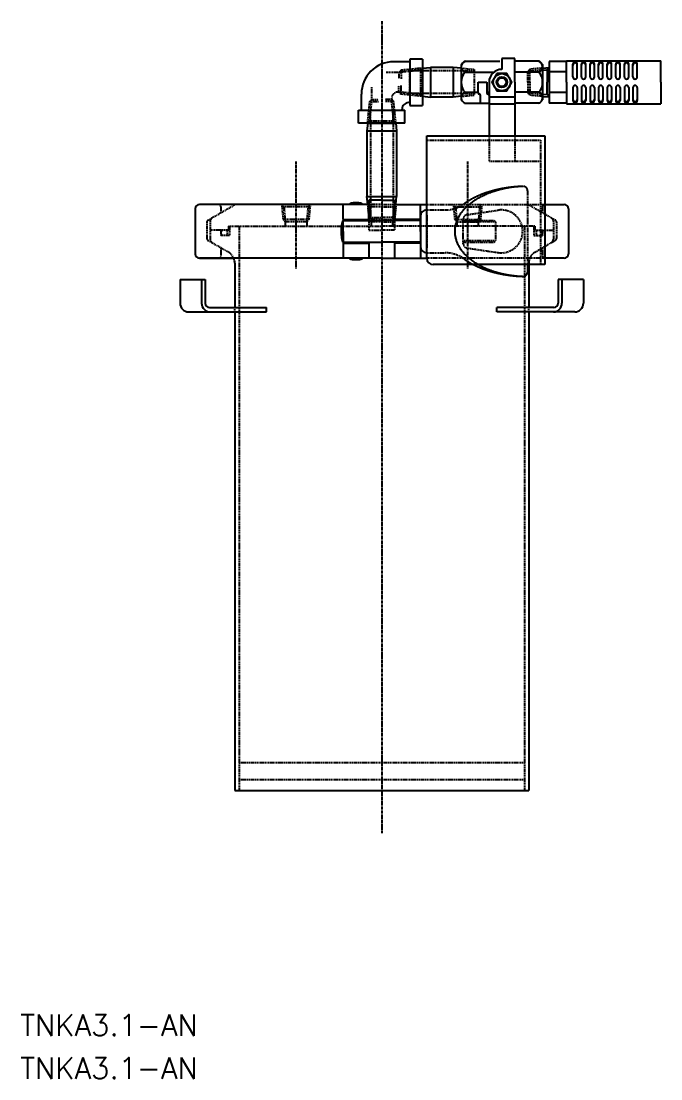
# Model space of a CAD drawing. Extents: x 248 to 869, y 18 to 796.
# Drawn here: x 248.4 to 546.6, y 18.1 to 511 of the extents above; entities that cross this region are included whole.
import ezdxf

# ---------------------------------------------------------------- set-up
doc = ezdxf.new("R2010")
doc.units = 0
doc.linetypes.add('CENTER', pattern=[2, 1.25, -0.25, 0.25, -0.25])
doc.linetypes.add('DASHED', pattern=[0.75, 0.5, -0.25])
doc.layers.get('0').update_dxf_attribs({"linetype": 'CONTINUOUS'})
doc.layers.add('CENTER', color=1, linetype='CENTER')
doc.styles.get("Standard").update_dxf_attribs({"font": 'txt.shx', "bigfont": 'bigfont.shx'})

msp = doc.modelspace()

# ---------------------------------------------------------------- linework, layer by layer
at = {"color": 7, "linetype": 'CONTINUOUS'}
for p, q in [((435.5, 493.34), (429.55, 493.35)), ((429.55, 493.35), (429.55, 471.7)), ((435.5, 493.34), (435.5, 471.7)), ((472.5, 493.52), (472.5, 488.52)), ((478.5, 493.52), (472.5, 493.52)), ((478.5, 482.52), (478.5, 493.52)), ((429.55, 492.03), (422.02, 492.04)), ((435.5, 489.08), (439.2, 489.42)), ((435.5, 489.08), (435.5, 475.96)), ((439.2, 489.42), (439.2, 475.62)), ((449.8, 489.42), (439.2, 489.42)), ((449.8, 489.42), (449.8, 475.62)), ((453.5, 489.08), (449.8, 489.42)), ((455, 492.27), (453.5, 490.77)), ((453.5, 490.77), (453.5, 474.27)), ((453.5, 489.08), (453.5, 475.96)), ((455, 492.27), (471.5, 492.27)), ((490, 492.27), (478.5, 492.27)), ((490, 492.27), (491.5, 490.77)), ((491.5, 490.77), (491.5, 474.27)), ((491.5, 489.09), (494.6, 489.35)), ((491.5, 489.09), (491.5, 475.95)), ((491.5, 488.09), (493.6, 488.26)), ((494.6, 489.35), (493.6, 488.27)), ((493.6, 488.26), (493.6, 482.52)), ((502.6, 492.22), (494.6, 492.22)), ((494.6, 492.22), (494.6, 482.52)), ((502.6, 492.52), (546.6, 492.52)), ((502.6, 482.52), (502.6, 492.52)), ((505.6, 485.02), (505.6, 491.02)), ((507.6, 485.02), (507.6, 491.02)), ((509.6, 485.02), (509.6, 491.02)), ((511.6, 485.02), (511.6, 491.02)), ((513.6, 485.02), (513.6, 491.02)), ((515.6, 485.02), (515.6, 491.02)), ((517.6, 485.02), (517.6, 491.02)), ((519.6, 485.02), (519.6, 491.02)), ((521.6, 485.02), (521.6, 491.02)), ((523.6, 485.02), (523.6, 491.02)), ((525.6, 485.02), (525.6, 491.02)), ((527.6, 485.02), (527.6, 491.02)), ((529.6, 485.02), (529.6, 491.02)), ((531.6, 485.02), (531.6, 491.02)), ((533.6, 485.02), (533.6, 491.02)), ((535.6, 485.02), (535.6, 491.02)), ((546.6, 482.52), (546.6, 492.52)), ((455.31, 487.22), (468.76, 487.22)), ((489.69, 487.22), (478.5, 487.22)), ((502.6, 487.37), (494.6, 487.37)), ((461.5, 482.52), (465.5, 482.52)), ((461.5, 477.52), (461.5, 482.52)), ((465.5, 482.52), (465.5, 477.52)), ((466.5, 482.52), (466.5, 457.52)), ((478.5, 482.52), (478.5, 457.52)), ((493.6, 476.78), (493.6, 482.52)), ((494.6, 482.52), (494.6, 472.82)), ((502.6, 482.52), (502.6, 472.52)), ((505.6, 480.02), (505.6, 474.02)), ((507.6, 480.02), (507.6, 474.02)), ((509.6, 480.02), (509.6, 474.02)), ((511.6, 480.02), (511.6, 474.02)), ((513.6, 480.02), (513.6, 474.02)), ((515.6, 480.02), (515.6, 474.02)), ((517.6, 480.02), (517.6, 474.02)), ((519.6, 480.02), (519.6, 474.02)), ((521.6, 480.02), (521.6, 474.02)), ((523.6, 480.02), (523.6, 474.02)), ((525.6, 480.02), (525.6, 474.02)), ((527.6, 480.02), (527.6, 474.02)), ((529.6, 480.02), (529.6, 474.02)), ((531.6, 480.02), (531.6, 474.02)), ((533.6, 480.02), (533.6, 474.02)), ((535.6, 480.02), (535.6, 474.02)), ((546.6, 482.52), (546.6, 472.52)), ((407, 469.46), (407, 477.04)), ((435.5, 475.96), (439.2, 475.62)), ((449.8, 475.62), (439.2, 475.62)), ((453.5, 475.96), (449.8, 475.62)), ((455, 472.77), (453.5, 474.27)), ((455.31, 477.83), (461.5, 477.83)), ((462.5, 472.77), (462.5, 476.52)), ((465.5, 477.83), (466.5, 477.83)), ((478.5, 475.52), (466.5, 475.52)), ((489.69, 477.83), (478.5, 477.83)), ((490, 472.77), (491.5, 474.27)), ((491.5, 476.95), (493.6, 476.78)), ((491.5, 475.95), (494.6, 475.69)), ((494.6, 475.69), (493.6, 476.77)), ((502.6, 477.67), (494.6, 477.67)), ((405.68, 469.46), (427.32, 469.46)), ((405.68, 463.52), (405.68, 469.46)), ((426, 469.46), (426, 470.03)), ((427.32, 463.52), (427.32, 469.46)), ((429.55, 473.02), (429, 473.03)), ((429.55, 471.7), (435.5, 471.7)), ((455, 472.77), (466.5, 472.77)), ((466.5, 472.52), (478.5, 472.52)), ((490, 472.77), (478.5, 472.77)), ((502.6, 472.82), (494.6, 472.82)), ((502.6, 472.52), (546.6, 472.52)), ((427.32, 463.52), (405.68, 463.52)), ((409.94, 463.52), (409.6, 459.82)), ((409.94, 463.52), (423.06, 463.52)), ((423.06, 463.52), (423.4, 459.82)), ((409.6, 459.82), (423.4, 459.82)), ((409.6, 459.82), (409.6, 429.22)), ((423.4, 459.82), (423.4, 429.22)), ((437.5, 457.52), (492.5, 457.52)), ((437.5, 400.52), (437.5, 457.52)), ((492.5, 457.52), (492.5, 397.52)), ((409.94, 425.52), (409.6, 429.22)), ((409.6, 429.22), (423.4, 429.22)), ((423.06, 425.52), (423.4, 429.22)), ((340.5, 425.52), (331.5, 425.52)), ((410.5, 425.52), (331.5, 425.52)), ((348.73, 425.52), (340.5, 425.52)), ((398.5, 418.52), (398.5, 425.52)), ((416.5, 427.52), (410.5, 427.52)), ((410.5, 427.52), (410.5, 418.02)), ((410.5, 418.52), (410.5, 425.52)), ((416.5, 427.52), (422.5, 427.52)), ((422.5, 427.52), (422.5, 418.02)), ((422.5, 425.52), (437.5, 425.52)), ((422.5, 418.52), (422.5, 425.52)), ((434.5, 418.52), (434.5, 425.52)), ((492.5, 425.52), (501.5, 425.52)), ((329.5, 423.52), (329.5, 402.52)), ((434.5, 420.02), (434.5, 406.02)), ((503.5, 423.52), (503.5, 402.52)), ((398.5, 418.52), (410.5, 418.52)), ((398.5, 418.02), (416.5, 418.02)), ((398.5, 413.02), (398.5, 418.02)), ((401.4, 418.52), (401.4, 418.02)), ((401.4, 418.52), (401.4, 418.27)), ((401.4, 418.52), (401.4, 418.02)), ((407.6, 418.52), (407.6, 418.02)), ((434.5, 418.02), (416.5, 418.02)), ((434.5, 418.52), (422.5, 418.52)), ((434.5, 413.02), (434.5, 418.02)), ((398.5, 413.02), (398.5, 408.02)), ((434.5, 413.02), (434.5, 408.02)), ((398.5, 408.02), (416.5, 408.02)), ((398.5, 407.52), (410.5, 407.52)), ((398.5, 407.52), (398.5, 400.52)), ((401.4, 407.52), (401.4, 408.02)), ((401.4, 407.52), (401.4, 408.02)), ((401.4, 407.52), (401.4, 407.77)), ((407.6, 407.52), (407.6, 408.02)), ((410.5, 407.52), (410.5, 400.52)), ((434.5, 408.02), (416.5, 408.02)), ((422.5, 407.52), (422.5, 400.52)), ((434.5, 407.52), (422.5, 407.52)), ((434.5, 407.52), (434.5, 400.52)), ((331.5, 400.52), (340.5, 400.52)), ((416.5, 400.52), (331.5, 400.52)), ((340.5, 400.52), (348, 400.52)), ((416.5, 400.52), (437.5, 400.52)), ((501.5, 400.52), (492.5, 400.52)), ((348, 398.16), (348, 377.52)), ((492.5, 397.52), (440.5, 397.52)), ((484.5, 397.52), (484.5, 394.05)), ((485, 397.52), (485, 398.16)), ((485, 397.52), (485, 377.52)), ((322.5, 390.52), (334.23, 390.52)), ((322.5, 390.52), (322.5, 379.52)), ((332.5, 390.52), (332.5, 379.52)), ((334.23, 390.52), (334.23, 379.52)), ((498.77, 390.52), (498.77, 379.52)), ((510.5, 390.52), (498.77, 390.52)), ((500.5, 390.52), (500.5, 379.52)), ((510.5, 390.52), (510.5, 379.52)), ((326.5, 375.52), (362.81, 375.52)), ((336.23, 377.52), (362.81, 377.52)), ((348, 375.52), (348, 152.52)), ((362.81, 375.52), (362.81, 377.52)), ((496.77, 377.52), (470.19, 377.52)), ((470.19, 375.52), (470.19, 377.52)), ((506.5, 375.52), (470.19, 375.52)), ((485, 375.52), (485, 152.52)), ((348, 152.52), (485, 152.52))]:
    msp.add_line(p, q, dxfattribs=at)
at = {"color": 3, "linetype": 'DASHED'}
for p, q in [((425.51, 488.1), (424.51, 487.1)), ((434.51, 488.09), (424.51, 487.1)), ((425.51, 488.1), (425.5, 484.09)), ((435.51, 489.09), (425.51, 488.1)), ((435.5, 489.08), (429.5, 488.52)), ((429.5, 488.52), (429.5, 476.52)), ((434.51, 488.09), (434.49, 476.94)), ((435.51, 489.09), (434.51, 488.09)), ((453.5, 489.08), (459.5, 488.52)), ((459.5, 488.52), (459.5, 476.52)), ((485.6, 488.61), (484.6, 487.52)), ((491.5, 488.09), (484.6, 487.52)), ((491.5, 489.09), (485.6, 488.61)), ((485.6, 482.52), (485.6, 488.61)), ((425.56, 487.1), (418.56, 487.11)), ((424.51, 487.1), (424.5, 484.09)), ((435.5, 487.77), (429.5, 487.77)), ((453.5, 487.77), (435.5, 487.77)), ((453.5, 487.77), (459.5, 487.77)), ((484.6, 482.52), (484.6, 487.52)), ((484.6, 482.52), (484.6, 487.52)), ((411.93, 474.52), (411.93, 480.5)), ((424.49, 477.96), (424.5, 480.97)), ((425.49, 476.96), (425.5, 480.97)), ((484.6, 482.52), (484.6, 477.52)), ((484.6, 482.52), (484.6, 477.52)), ((485.6, 482.52), (485.6, 476.44)), ((409.93, 463.52), (410.93, 473.52)), ((410.93, 473.52), (411.93, 474.52)), ((410.93, 464.52), (411.93, 474.52)), ((410.93, 473.52), (414.94, 473.52)), ((411.93, 474.52), (414.94, 474.52)), ((421.07, 474.52), (418.06, 474.52)), ((422.07, 473.52), (418.06, 473.52)), ((421.07, 474.52), (421.07, 474.96)), ((422.07, 473.52), (421.07, 474.52)), ((422.07, 464.52), (421.07, 474.52)), ((423.07, 463.52), (422.07, 473.52)), ((424.49, 477.96), (424.08, 477.96)), ((425.49, 476.96), (424.49, 477.96)), ((434.49, 476.94), (424.49, 477.96)), ((435.49, 475.94), (425.49, 476.96)), ((435.5, 477.27), (429.5, 477.27)), ((435.5, 475.96), (429.5, 476.52)), ((435.49, 475.94), (434.49, 476.94)), ((453.5, 477.27), (435.5, 477.27)), ((453.5, 477.27), (459.5, 477.27)), ((453.5, 475.96), (459.5, 476.52)), ((485.6, 476.44), (484.6, 477.52)), ((491.5, 476.95), (484.6, 477.52)), ((491.5, 475.95), (485.6, 476.44)), ((409.94, 463.52), (410.5, 469.52)), ((410.5, 469.52), (422.5, 469.52)), ((411.25, 463.52), (411.25, 469.52)), ((421.75, 463.52), (421.75, 469.52)), ((423.06, 463.52), (422.5, 469.52)), ((409.93, 463.52), (410.93, 464.52)), ((410.93, 464.52), (422.07, 464.52)), ((411.25, 463.52), (411.25, 425.52)), ((421.75, 463.52), (421.75, 425.52)), ((423.07, 463.52), (422.07, 464.52)), ((437.5, 455.52), (490.5, 455.52)), ((466.5, 457.52), (466.5, 445.52)), ((478.5, 457.52), (478.5, 445.52)), ((490.5, 455.52), (490.5, 397.52)), ((490.5, 445.52), (466.5, 445.52)), ((484.5, 431.98), (484.5, 397.52)), ((335.5, 418.19), (347.73, 425.25)), ((341.5, 424.52), (341.5, 421.65)), ((369.87, 425.52), (370.87, 424.52)), ((369.87, 425.52), (370.5, 418.52)), ((383.04, 424.52), (369.96, 424.52)), ((370.87, 424.52), (371.5, 417.52)), ((382.13, 424.52), (381.5, 417.52)), ((383.13, 425.52), (382.13, 424.52)), ((383.13, 425.52), (382.5, 418.52)), ((409.88, 425.52), (410.5, 418.52)), ((409.88, 425.52), (410.88, 424.52)), ((409.94, 425.52), (410.5, 419.52)), ((416.5, 424.52), (409.96, 424.52)), ((416.5, 425.52), (410.5, 425.52)), ((410.88, 424.52), (411.5, 417.52)), ((411.25, 425.52), (411.25, 419.52)), ((416.5, 425.52), (422.5, 425.52)), ((416.5, 424.52), (423.04, 424.52)), ((422.13, 424.52), (421.5, 417.52)), ((421.75, 425.52), (421.75, 419.52)), ((423.13, 425.52), (422.13, 424.52)), ((423.13, 425.52), (422.5, 418.52)), ((423.06, 425.52), (422.5, 419.52)), ((437.5, 425.52), (492.5, 425.52)), ((449.88, 425.52), (450.5, 418.52)), ((449.88, 425.52), (450.88, 424.52)), ((449.97, 424.52), (463.04, 424.52)), ((450.88, 424.52), (451.5, 417.52)), ((462.13, 424.52), (461.5, 417.52)), ((463.13, 425.52), (462.13, 424.52)), ((463.13, 425.52), (462.5, 418.52)), ((497.5, 418.19), (485.27, 425.25)), ((491.5, 424.52), (491.5, 421.65)), ((410.5, 419.52), (416.5, 419.52)), ((422.5, 419.52), (416.5, 419.52)), ((437.5, 423.02), (446.12, 423.02)), ((437.5, 420.63), (437.5, 405.4)), ((456.21, 420.77), (470.7, 422.9)), ((335, 417.32), (335, 409.71)), ((336.5, 417.61), (336.5, 409.42)), ((345.1, 415.52), (345.1, 413.52)), ((345.1, 415.52), (416.5, 415.52)), ((345.6, 415.52), (345.6, 411.12)), ((350, 415.52), (350, 152.52)), ((382.5, 418.52), (370.5, 418.52)), ((370.5, 418.52), (371.5, 417.52)), ((381.5, 417.52), (371.5, 417.52)), ((371.5, 417.52), (371.5, 415.52)), ((382.5, 418.52), (381.5, 417.52)), ((381.5, 417.52), (381.5, 415.52)), ((416.5, 418.52), (410.5, 418.52)), ((410.5, 418.52), (411.5, 417.52)), ((410.5, 418.02), (410.5, 413.52)), ((411.5, 417.52), (411.5, 415.52)), ((416.5, 417.52), (411.5, 417.52)), ((416.5, 418.52), (422.5, 418.52)), ((416.5, 417.52), (421.5, 417.52)), ((487.9, 415.52), (416.5, 415.52)), ((422.5, 418.52), (421.5, 417.52)), ((421.5, 417.52), (421.5, 415.52)), ((422.5, 418.02), (422.5, 413.52)), ((450.5, 418.52), (462.5, 418.52)), ((450.5, 418.52), (451.5, 417.52)), ((451.5, 417.52), (451.5, 415.52)), ((451.5, 417.52), (461.5, 417.52)), ((454.5, 407.24), (454.5, 418.79)), ((454.5, 418.02), (468.95, 418.02)), ((469.5, 417.47), (454.5, 417.47)), ((462.5, 418.52), (461.5, 417.52)), ((461.5, 417.52), (461.5, 415.52)), ((468.95, 418.02), (469.5, 417.47)), ((469.5, 417.47), (469.5, 408.57)), ((483, 415.52), (483, 152.52)), ((487.4, 415.52), (487.4, 411.12)), ((487.9, 415.52), (487.9, 413.52)), ((496.5, 417.61), (496.5, 409.42)), ((498, 417.32), (498, 409.71)), ((345.6, 413.52), (336.5, 413.52)), ((341.5, 413.52), (341.5, 411.12)), ((345.6, 411.12), (341.5, 411.12)), ((410.5, 413.52), (416.5, 413.52)), ((422.5, 413.52), (416.5, 413.52)), ((487.4, 413.52), (496.5, 413.52)), ((487.4, 411.12), (491.5, 411.12)), ((491.5, 413.52), (491.5, 411.12)), ((335.5, 408.84), (345, 403.36)), ((341.5, 405.38), (341.5, 401.52)), ((469.5, 408.57), (454.5, 408.57)), ((454.5, 408.02), (468.95, 408.02)), ((456.21, 405.27), (470.7, 403.14)), ((468.95, 408.02), (469.5, 408.57)), ((497.5, 408.84), (488, 403.36)), ((491.5, 405.38), (491.5, 401.52)), ((437.5, 403.02), (446.12, 403.02)), ((492.5, 400.52), (437.5, 400.52)), ((348, 375.52), (348, 377.52)), ((485, 375.52), (485, 377.52)), ((350, 165.52), (416.5, 165.52)), ((416.5, 165.52), (483, 165.52)), ((350, 157.52), (416.5, 157.52)), ((416.5, 157.52), (483, 157.52))]:
    msp.add_line(p, q, dxfattribs=at)
at = {"color": 7, "linetype": 'CONTINUOUS'}
msp.add_lwpolyline([(470.19, 486.52), (467.88, 482.52), (470.19, 478.52), (474.81, 478.52), (477.12, 482.52), (474.81, 486.52)], close=True, dxfattribs=at)
at = {"color": 3, "linetype": 'DASHED'}
for points in [[(482.43, 433.98, 0), (481.81, 433.95, 0), (481.19, 433.92, 0), (480.57, 433.88, 0), (479.95, 433.83, 0), (479.34, 433.77, 0), (478.72, 433.71, 0), (478.11, 433.64, 0), (477.5, 433.57, 0), (476.89, 433.48, 0), (476.29, 433.39, 0), (475.69, 433.3, 0), (475.09, 433.2, 0), (474.49, 433.09, 0), (473.9, 432.97, 0), (473.31, 432.85, 0), (472.73, 432.72, 0), (472.15, 432.58, 0), (471.57, 432.44, 0), (471, 432.29, 0), (470.43, 432.13, 0), (469.87, 431.97, 0), (469.31, 431.8, 0), (468.75, 431.63, 0), (468.21, 431.45, 0), (467.66, 431.26, 0), (467.13, 431.07, 0), (466.59, 430.87, 0), (466.07, 430.66, 0), (465.55, 430.45, 0), (465.04, 430.24, 0), (464.53, 430.01, 0), (464.03, 429.78, 0), (463.54, 429.55, 0), (463.05, 429.31, 0), (462.57, 429.07, 0), (462.1, 428.82, 0), (461.64, 428.56, 0), (461.18, 428.3, 0), (460.73, 428.03, 0), (460.29, 427.76, 0), (459.86, 427.49, 0), (459.44, 427.21, 0), (459.02, 426.92, 0), (458.61, 426.63, 0), (458.21, 426.34, 0), (457.82, 426.04, 0), (457.44, 425.73, 0), (457.07, 425.43, 0), (456.71, 425.11, 0), (456.36, 424.8, 0), (456.01, 424.48, 0), (455.68, 424.16, 0), (455.35, 423.83, 0), (455.04, 423.5, 0), (454.73, 423.16, 0), (454.44, 422.82, 0), (454.15, 422.48, 0), (453.88, 422.14, 0), (453.61, 421.79, 0), (453.36, 421.44, 0), (453.11, 421.09, 0), (452.88, 420.73, 0), (452.66, 420.38, 0), (452.44, 420.01, 0), (452.24, 419.65, 0), (452.05, 419.29, 0), (451.87, 418.92, 0), (451.7, 418.55, 0), (451.54, 418.18, 0), (451.4, 417.8, 0), (451.26, 417.43, 0), (451.13, 417.05, 0), (451.02, 416.68, 0), (450.92, 416.3, 0), (450.83, 415.92, 0), (450.75, 415.54, 0), (450.68, 415.16, 0), (450.62, 414.77, 0), (450.57, 414.39, 0), (450.54, 414.01, 0), (450.51, 413.62, 0), (450.5, 413.24, 0), (450.5, 412.86, 0), (450.51, 412.47, 0), (450.53, 412.09, 0), (450.57, 411.71, 0), (450.61, 411.32, 0), (450.67, 410.94, 0), (450.73, 410.56, 0), (450.81, 410.18, 0), (450.9, 409.8, 0), (451, 409.42, 0), (451.11, 409.04, 0), (451.24, 408.67, 0), (451.37, 408.29, 0), (451.52, 407.92, 0), (451.68, 407.55, 0), (451.84, 407.18, 0), (452.02, 406.81, 0), (452.21, 406.44, 0), (452.41, 406.08, 0), (452.62, 405.72, 0), (452.84, 405.36, 0), (453.07, 405, 0), (453.32, 404.65, 0), (453.57, 404.3, 0), (453.83, 403.95, 0), (454.11, 403.61, 0), (454.39, 403.26, 0), (454.68, 402.93, 0), (454.99, 402.59, 0), (455.3, 402.26, 0), (455.62, 401.93, 0), (455.96, 401.61, 0), (456.3, 401.29, 0), (456.65, 400.97, 0), (457.01, 400.66, 0), (457.38, 400.35, 0), (457.76, 400.05, 0), (458.15, 399.75, 0), (458.55, 399.45, 0), (458.95, 399.16, 0), (459.37, 398.87, 0), (459.79, 398.59, 0), (460.22, 398.32, 0), (460.66, 398.05, 0), (461.11, 397.78, 0), (461.56, 397.52, 0)], [(482.44, 433.99, 0), (482.19, 433.98, 0), (481.94, 433.97, 0), (481.69, 433.96, 0), (481.44, 433.95, 0), (481.19, 433.93, 0), (480.94, 433.92, 0), (480.69, 433.91, 0), (480.44, 433.89, 0), (480.19, 433.88, 0), (479.94, 433.86, 0), (479.7, 433.84, 0), (479.45, 433.82, 0), (479.2, 433.8, 0), (478.95, 433.78, 0), (478.7, 433.76, 0), (478.46, 433.74, 0), (478.21, 433.72, 0), (477.96, 433.69, 0), (477.72, 433.67, 0), (477.47, 433.64, 0), (477.23, 433.62, 0), (476.98, 433.59, 0), (476.74, 433.56, 0), (476.49, 433.53, 0), (476.25, 433.5, 0), (476, 433.47, 0), (475.76, 433.43, 0), (475.52, 433.4, 0), (475.27, 433.37, 0), (475.03, 433.33, 0), (474.79, 433.3, 0), (474.55, 433.26, 0), (474.31, 433.22, 0), (474.06, 433.18, 0), (473.82, 433.14, 0), (473.58, 433.1, 0), (473.35, 433.06, 0), (473.11, 433.02, 0), (472.87, 432.98, 0), (472.63, 432.93, 0), (472.39, 432.89, 0), (472.16, 432.84, 0), (471.92, 432.79, 0), (471.69, 432.75, 0), (471.45, 432.7, 0), (471.22, 432.65, 0), (470.98, 432.6, 0), (470.75, 432.55, 0), (470.52, 432.49, 0), (470.29, 432.44, 0), (470.05, 432.39, 0), (469.82, 432.33, 0), (469.59, 432.28, 0), (469.36, 432.22, 0), (469.13, 432.16, 0), (468.91, 432.11, 0), (468.68, 432.05, 0), (468.45, 431.99, 0), (468.23, 431.93, 0), (468, 431.86, 0), (467.78, 431.8, 0), (467.55, 431.74, 0), (467.33, 431.67, 0), (467.11, 431.61, 0), (466.89, 431.54, 0), (466.67, 431.48, 0), (466.45, 431.41, 0), (466.23, 431.34, 0), (466.01, 431.27, 0), (465.79, 431.2, 0), (465.58, 431.13, 0), (465.36, 431.06, 0), (465.15, 430.99, 0), (464.93, 430.91, 0), (464.72, 430.84, 0), (464.51, 430.77, 0), (464.3, 430.69, 0), (464.09, 430.61, 0), (463.88, 430.54, 0), (463.67, 430.46, 0), (463.46, 430.38, 0), (463.25, 430.3, 0), (463.05, 430.22, 0), (462.84, 430.14, 0), (462.64, 430.06, 0), (462.44, 429.98, 0), (462.24, 429.89, 0), (462.04, 429.81, 0), (461.84, 429.72, 0), (461.64, 429.64, 0), (461.44, 429.55, 0), (461.24, 429.46, 0), (461.05, 429.38, 0), (460.85, 429.29, 0), (460.66, 429.2, 0), (460.47, 429.11, 0), (460.28, 429.02, 0), (460.08, 428.93, 0), (459.9, 428.83, 0), (459.71, 428.74, 0), (459.52, 428.65, 0), (459.33, 428.55, 0), (459.15, 428.46, 0), (458.97, 428.36, 0), (458.79, 428.27, 0), (458.6, 428.17, 0), (458.42, 428.07, 0), (458.25, 427.97, 0), (458.07, 427.88, 0), (457.89, 427.77, 0), (457.71, 427.67, 0), (457.54, 427.57, 0), (457.37, 427.47, 0), (457.2, 427.37, 0), (457.02, 427.27, 0), (456.86, 427.16, 0), (456.69, 427.06, 0), (456.52, 426.95, 0), (456.36, 426.85, 0), (456.19, 426.74, 0), (456.03, 426.64, 0), (455.87, 426.53, 0), (455.71, 426.42, 0), (455.55, 426.31, 0), (455.39, 426.2, 0), (455.23, 426.09, 0), (455.08, 425.98, 0), (454.92, 425.87, 0)], [(454.92, 400.16, 0), (454.95, 400.14, 0), (454.99, 400.12, 0), (455.01, 400.09, 0), (455.05, 400.07, 0), (455.08, 400.05, 0), (455.11, 400.03, 0), (455.14, 400, 0), (455.17, 399.98, 0), (455.2, 399.96, 0), (455.23, 399.94, 0), (455.26, 399.92, 0), (455.3, 399.89, 0), (455.33, 399.87, 0), (455.36, 399.85, 0), (455.39, 399.83, 0), (455.42, 399.81, 0), (455.45, 399.79, 0), (455.48, 399.76, 0), (455.51, 399.74, 0), (455.55, 399.72, 0), (455.58, 399.7, 0), (455.61, 399.68, 0), (455.64, 399.65, 0), (455.67, 399.63, 0), (455.71, 399.61, 0), (455.74, 399.59, 0), (455.77, 399.57, 0), (455.8, 399.55, 0), (455.83, 399.52, 0), (455.87, 399.5, 0), (455.9, 399.48, 0), (455.93, 399.46, 0), (455.96, 399.44, 0), (456, 399.42, 0), (456.03, 399.4, 0), (456.06, 399.38, 0), (456.09, 399.35, 0), (456.13, 399.33, 0), (456.16, 399.31, 0), (456.19, 399.29, 0), (456.22, 399.27, 0), (456.26, 399.25, 0), (456.29, 399.23, 0), (456.32, 399.2, 0), (456.36, 399.18, 0), (456.39, 399.16, 0), (456.42, 399.14, 0), (456.45, 399.12, 0), (456.49, 399.1, 0), (456.52, 399.08, 0), (456.55, 399.06, 0), (456.59, 399.04, 0), (456.62, 399.01, 0), (456.65, 398.99, 0), (456.69, 398.97, 0), (456.72, 398.95, 0), (456.75, 398.93, 0), (456.79, 398.91, 0), (456.82, 398.89, 0), (456.86, 398.87, 0), (456.89, 398.85, 0), (456.92, 398.83, 0), (456.96, 398.81, 0), (456.99, 398.79, 0), (457.03, 398.76, 0), (457.06, 398.75, 0), (457.09, 398.72, 0), (457.13, 398.7, 0), (457.16, 398.68, 0), (457.2, 398.66, 0), (457.23, 398.64, 0), (457.26, 398.62, 0), (457.3, 398.6, 0), (457.33, 398.58, 0), (457.37, 398.56, 0), (457.4, 398.54, 0), (457.44, 398.52, 0), (457.47, 398.5, 0), (457.51, 398.48, 0), (457.54, 398.46, 0), (457.58, 398.44, 0), (457.61, 398.42, 0), (457.65, 398.4, 0), (457.68, 398.38, 0), (457.71, 398.36, 0), (457.75, 398.34, 0), (457.79, 398.32, 0), (457.82, 398.3, 0), (457.86, 398.28, 0), (457.89, 398.26, 0), (457.93, 398.24, 0), (457.96, 398.22, 0), (458, 398.2, 0), (458.03, 398.18, 0), (458.07, 398.16, 0), (458.1, 398.14, 0), (458.14, 398.12, 0), (458.17, 398.1, 0), (458.21, 398.08, 0), (458.25, 398.06, 0), (458.28, 398.04, 0), (458.32, 398.02, 0), (458.35, 398, 0), (458.39, 397.98, 0), (458.42, 397.96, 0), (458.46, 397.94, 0), (458.5, 397.92, 0), (458.53, 397.9, 0), (458.57, 397.88, 0), (458.6, 397.86, 0), (458.64, 397.84, 0), (458.68, 397.82, 0), (458.71, 397.8, 0), (458.75, 397.79, 0), (458.79, 397.76, 0), (458.82, 397.75, 0), (458.86, 397.73, 0), (458.89, 397.71, 0), (458.93, 397.69, 0), (458.97, 397.67, 0), (459, 397.65, 0), (459.04, 397.63, 0), (459.08, 397.61, 0), (459.11, 397.59, 0), (459.15, 397.57, 0), (459.19, 397.56, 0), (459.23, 397.54, 0), (459.26, 397.52, 0)]]:
    msp.add_polyline3d(points, dxfattribs=at)
at = {"color": 7, "linetype": 'CONTINUOUS'}
for points in [[(407.6, 425.52, 0), (407.6, 425.54, 0), (407.6, 425.56, 0), (407.59, 425.58, 0), (407.59, 425.6, 0), (407.58, 425.62, 0), (407.57, 425.64, 0), (407.55, 425.66, 0), (407.54, 425.68, 0), (407.53, 425.7, 0), (407.51, 425.72, 0), (407.49, 425.74, 0), (407.47, 425.75, 0), (407.44, 425.77, 0), (407.42, 425.79, 0), (407.39, 425.81, 0), (407.36, 425.83, 0), (407.33, 425.85, 0), (407.3, 425.87, 0), (407.27, 425.89, 0), (407.24, 425.9, 0), (407.2, 425.92, 0), (407.16, 425.94, 0), (407.12, 425.96, 0), (407.08, 425.97, 0), (407.04, 425.99, 0), (406.99, 426.01, 0), (406.94, 426.02, 0), (406.9, 426.04, 0), (406.85, 426.05, 0), (406.8, 426.07, 0), (406.75, 426.08, 0), (406.69, 426.1, 0), (406.64, 426.11, 0), (406.58, 426.13, 0), (406.53, 426.14, 0), (406.47, 426.15, 0), (406.41, 426.17, 0), (406.35, 426.18, 0), (406.29, 426.19, 0), (406.22, 426.2, 0), (406.16, 426.21, 0), (406.1, 426.22, 0), (406.03, 426.23, 0), (405.96, 426.24, 0), (405.89, 426.25, 0), (405.83, 426.26, 0), (405.76, 426.27, 0), (405.69, 426.28, 0), (405.62, 426.28, 0), (405.55, 426.29, 0), (405.47, 426.3, 0), (405.4, 426.3, 0), (405.33, 426.31, 0), (405.25, 426.31, 0), (405.18, 426.32, 0), (405.11, 426.32, 0), (405.03, 426.33, 0), (404.96, 426.33, 0), (404.88, 426.33, 0), (404.8, 426.33, 0), (404.73, 426.34, 0), (404.65, 426.34, 0), (404.58, 426.34, 0), (404.5, 426.34, 0), (404.42, 426.34, 0), (404.35, 426.34, 0), (404.27, 426.34, 0), (404.2, 426.33, 0), (404.12, 426.33, 0), (404.05, 426.33, 0), (403.97, 426.33, 0), (403.9, 426.32, 0), (403.82, 426.32, 0), (403.75, 426.31, 0), (403.67, 426.31, 0), (403.6, 426.3, 0), (403.53, 426.3, 0), (403.46, 426.29, 0), (403.38, 426.28, 0), (403.31, 426.28, 0), (403.24, 426.27, 0), (403.18, 426.26, 0), (403.11, 426.25, 0), (403.04, 426.24, 0), (402.97, 426.23, 0), (402.91, 426.22, 0), (402.84, 426.21, 0), (402.78, 426.2, 0), (402.72, 426.19, 0), (402.65, 426.18, 0), (402.59, 426.17, 0), (402.53, 426.15, 0), (402.48, 426.14, 0), (402.42, 426.13, 0), (402.36, 426.11, 0), (402.31, 426.1, 0), (402.26, 426.08, 0), (402.2, 426.07, 0), (402.15, 426.05, 0), (402.11, 426.04, 0), (402.06, 426.02, 0), (402.01, 426.01, 0), (401.97, 425.99, 0), (401.92, 425.97, 0), (401.88, 425.96, 0), (401.84, 425.94, 0), (401.8, 425.92, 0), (401.77, 425.9, 0), (401.73, 425.89, 0), (401.7, 425.87, 0), (401.67, 425.85, 0), (401.64, 425.83, 0), (401.61, 425.81, 0), (401.58, 425.79, 0), (401.56, 425.77, 0), (401.53, 425.75, 0), (401.51, 425.74, 0), (401.49, 425.72, 0), (401.48, 425.7, 0), (401.46, 425.68, 0), (401.45, 425.66, 0), (401.43, 425.64, 0), (401.42, 425.62, 0), (401.42, 425.6, 0), (401.41, 425.58, 0), (401.4, 425.56, 0), (401.4, 425.54, 0), (401.4, 425.52, 0)], [(398.5, 418.02, 0), (398.48, 418.01, 0), (398.46, 418.01, 0), (398.43, 418, 0), (398.41, 417.99, 0), (398.39, 417.98, 0), (398.37, 417.96, 0), (398.34, 417.94, 0), (398.32, 417.92, 0), (398.3, 417.89, 0), (398.28, 417.87, 0), (398.25, 417.83, 0), (398.23, 417.8, 0), (398.21, 417.76, 0), (398.19, 417.72, 0), (398.17, 417.68, 0), (398.15, 417.64, 0), (398.13, 417.59, 0), (398.11, 417.54, 0), (398.09, 417.48, 0), (398.07, 417.43, 0), (398.05, 417.37, 0), (398.03, 417.3, 0), (398.01, 417.24, 0), (397.99, 417.17, 0), (397.97, 417.1, 0), (397.95, 417.03, 0), (397.93, 416.96, 0), (397.92, 416.88, 0), (397.9, 416.8, 0), (397.88, 416.72, 0), (397.87, 416.64, 0), (397.85, 416.55, 0), (397.83, 416.46, 0), (397.82, 416.37, 0), (397.8, 416.28, 0), (397.79, 416.19, 0), (397.77, 416.09, 0), (397.76, 416, 0), (397.75, 415.9, 0), (397.73, 415.79, 0), (397.72, 415.69, 0), (397.71, 415.59, 0), (397.7, 415.48, 0), (397.69, 415.37, 0), (397.68, 415.26, 0), (397.67, 415.15, 0), (397.66, 415.04, 0), (397.65, 414.93, 0), (397.64, 414.82, 0), (397.63, 414.7, 0), (397.62, 414.58, 0), (397.62, 414.47, 0), (397.61, 414.35, 0), (397.61, 414.23, 0), (397.6, 414.11, 0), (397.6, 413.99, 0), (397.59, 413.87, 0), (397.59, 413.75, 0), (397.59, 413.63, 0), (397.58, 413.51, 0), (397.58, 413.38, 0), (397.58, 413.26, 0), (397.58, 413.14, 0), (397.58, 413.02, 0), (397.58, 412.89, 0), (397.58, 412.77, 0), (397.58, 412.65, 0), (397.58, 412.53, 0), (397.59, 412.4, 0), (397.59, 412.28, 0), (397.59, 412.16, 0), (397.6, 412.04, 0), (397.6, 411.92, 0), (397.61, 411.8, 0), (397.61, 411.68, 0), (397.62, 411.56, 0), (397.62, 411.45, 0), (397.63, 411.33, 0), (397.64, 411.22, 0), (397.65, 411.1, 0), (397.66, 410.99, 0), (397.67, 410.88, 0), (397.68, 410.77, 0), (397.69, 410.66, 0), (397.7, 410.55, 0), (397.71, 410.45, 0), (397.72, 410.34, 0), (397.73, 410.24, 0), (397.75, 410.14, 0), (397.76, 410.04, 0), (397.77, 409.94, 0), (397.79, 409.85, 0), (397.8, 409.75, 0), (397.82, 409.66, 0), (397.83, 409.57, 0), (397.85, 409.48, 0), (397.87, 409.39, 0), (397.88, 409.31, 0), (397.9, 409.23, 0), (397.92, 409.15, 0), (397.93, 409.07, 0), (397.95, 409, 0), (397.97, 408.93, 0), (397.99, 408.86, 0), (398.01, 408.79, 0), (398.03, 408.73, 0), (398.05, 408.67, 0), (398.07, 408.61, 0), (398.09, 408.55, 0), (398.11, 408.5, 0), (398.13, 408.44, 0), (398.15, 408.4, 0), (398.17, 408.35, 0), (398.19, 408.31, 0), (398.21, 408.27, 0), (398.23, 408.23, 0), (398.25, 408.2, 0), (398.28, 408.17, 0), (398.3, 408.14, 0), (398.32, 408.11, 0), (398.34, 408.09, 0), (398.37, 408.07, 0), (398.39, 408.05, 0), (398.41, 408.04, 0), (398.43, 408.03, 0), (398.46, 408.02, 0), (398.48, 408.02, 0), (398.5, 408.02, 0)], [(407.6, 400.52, 0), (407.6, 400.5, 0), (407.6, 400.48, 0), (407.59, 400.46, 0), (407.59, 400.44, 0), (407.58, 400.42, 0), (407.57, 400.4, 0), (407.55, 400.38, 0), (407.54, 400.36, 0), (407.53, 400.34, 0), (407.51, 400.32, 0), (407.49, 400.3, 0), (407.47, 400.28, 0), (407.44, 400.26, 0), (407.42, 400.24, 0), (407.39, 400.22, 0), (407.36, 400.2, 0), (407.33, 400.18, 0), (407.3, 400.17, 0), (407.27, 400.15, 0), (407.24, 400.13, 0), (407.2, 400.11, 0), (407.16, 400.09, 0), (407.12, 400.08, 0), (407.08, 400.06, 0), (407.04, 400.04, 0), (406.99, 400.03, 0), (406.94, 400.01, 0), (406.9, 400, 0), (406.85, 399.98, 0), (406.8, 399.96, 0), (406.75, 399.95, 0), (406.69, 399.94, 0), (406.64, 399.92, 0), (406.58, 399.91, 0), (406.53, 399.89, 0), (406.47, 399.88, 0), (406.41, 399.87, 0), (406.35, 399.86, 0), (406.29, 399.84, 0), (406.22, 399.83, 0), (406.16, 399.82, 0), (406.1, 399.81, 0), (406.03, 399.8, 0), (405.96, 399.79, 0), (405.89, 399.78, 0), (405.83, 399.77, 0), (405.76, 399.76, 0), (405.69, 399.76, 0), (405.62, 399.75, 0), (405.55, 399.74, 0), (405.47, 399.74, 0), (405.4, 399.73, 0), (405.33, 399.72, 0), (405.25, 399.72, 0), (405.18, 399.71, 0), (405.11, 399.71, 0), (405.03, 399.71, 0), (404.96, 399.7, 0), (404.88, 399.7, 0), (404.8, 399.7, 0), (404.73, 399.7, 0), (404.65, 399.69, 0), (404.58, 399.69, 0), (404.5, 399.69, 0), (404.42, 399.69, 0), (404.35, 399.69, 0), (404.27, 399.7, 0), (404.2, 399.7, 0), (404.12, 399.7, 0), (404.05, 399.7, 0), (403.97, 399.71, 0), (403.9, 399.71, 0), (403.82, 399.71, 0), (403.75, 399.72, 0), (403.67, 399.72, 0), (403.6, 399.73, 0), (403.53, 399.74, 0), (403.46, 399.74, 0), (403.38, 399.75, 0), (403.31, 399.76, 0), (403.24, 399.76, 0), (403.18, 399.77, 0), (403.11, 399.78, 0), (403.04, 399.79, 0), (402.97, 399.8, 0), (402.91, 399.81, 0), (402.84, 399.82, 0), (402.78, 399.83, 0), (402.72, 399.84, 0), (402.65, 399.86, 0), (402.59, 399.87, 0), (402.53, 399.88, 0), (402.48, 399.89, 0), (402.42, 399.91, 0), (402.36, 399.92, 0), (402.31, 399.94, 0), (402.26, 399.95, 0), (402.2, 399.96, 0), (402.15, 399.98, 0), (402.11, 400, 0), (402.06, 400.01, 0), (402.01, 400.03, 0), (401.97, 400.04, 0), (401.92, 400.06, 0), (401.88, 400.08, 0), (401.84, 400.09, 0), (401.8, 400.11, 0), (401.77, 400.13, 0), (401.73, 400.15, 0), (401.7, 400.17, 0), (401.67, 400.18, 0), (401.64, 400.2, 0), (401.61, 400.22, 0), (401.58, 400.24, 0), (401.56, 400.26, 0), (401.53, 400.28, 0), (401.51, 400.3, 0), (401.49, 400.32, 0), (401.48, 400.34, 0), (401.46, 400.36, 0), (401.45, 400.38, 0), (401.43, 400.4, 0), (401.42, 400.42, 0), (401.42, 400.44, 0), (401.41, 400.46, 0), (401.4, 400.48, 0), (401.4, 400.5, 0), (401.4, 400.52, 0)], [(459.26, 397.52, 0), (459.41, 397.44, 0), (459.56, 397.37, 0), (459.71, 397.29, 0), (459.86, 397.22, 0), (460.01, 397.14, 0), (460.16, 397.07, 0), (460.31, 397, 0), (460.47, 396.92, 0), (460.62, 396.85, 0), (460.78, 396.78, 0), (460.93, 396.71, 0), (461.09, 396.64, 0), (461.24, 396.57, 0), (461.4, 396.5, 0), (461.56, 396.43, 0), (461.72, 396.36, 0), (461.88, 396.29, 0), (462.04, 396.23, 0), (462.2, 396.16, 0), (462.36, 396.09, 0), (462.52, 396.02, 0), (462.68, 395.96, 0), (462.84, 395.89, 0), (463.01, 395.83, 0), (463.17, 395.76, 0), (463.34, 395.7, 0), (463.5, 395.64, 0), (463.67, 395.57, 0), (463.84, 395.51, 0), (464, 395.45, 0), (464.17, 395.39, 0), (464.34, 395.33, 0), (464.51, 395.27, 0), (464.68, 395.21, 0), (464.85, 395.15, 0), (465.02, 395.09, 0), (465.19, 395.03, 0), (465.36, 394.97, 0), (465.54, 394.92, 0), (465.71, 394.86, 0), (465.88, 394.8, 0), (466.05, 394.75, 0), (466.23, 394.69, 0), (466.4, 394.64, 0), (466.58, 394.58, 0), (466.76, 394.53, 0), (466.93, 394.48, 0), (467.11, 394.42, 0), (467.29, 394.37, 0), (467.47, 394.32, 0), (467.64, 394.27, 0), (467.82, 394.22, 0), (468, 394.17, 0), (468.18, 394.12, 0), (468.36, 394.07, 0), (468.54, 394.02, 0), (468.73, 393.98, 0), (468.91, 393.93, 0), (469.09, 393.88, 0), (469.27, 393.83, 0), (469.46, 393.79, 0), (469.64, 393.75, 0), (469.82, 393.7, 0), (470.01, 393.66, 0), (470.19, 393.61, 0), (470.38, 393.57, 0), (470.56, 393.53, 0), (470.75, 393.49, 0), (470.94, 393.45, 0), (471.12, 393.4, 0), (471.31, 393.37, 0), (471.5, 393.33, 0), (471.69, 393.29, 0), (471.87, 393.25, 0), (472.06, 393.21, 0), (472.25, 393.17, 0), (472.44, 393.14, 0), (472.63, 393.1, 0), (472.82, 393.07, 0), (473.01, 393.03, 0), (473.2, 393, 0), (473.39, 392.96, 0), (473.58, 392.93, 0), (473.78, 392.9, 0), (473.97, 392.87, 0), (474.16, 392.83, 0), (474.35, 392.8, 0), (474.55, 392.77, 0), (474.74, 392.74, 0), (474.93, 392.71, 0), (475.13, 392.69, 0), (475.32, 392.66, 0), (475.52, 392.63, 0), (475.71, 392.61, 0), (475.9, 392.58, 0), (476.1, 392.55, 0), (476.3, 392.53, 0), (476.49, 392.5, 0), (476.69, 392.48, 0), (476.88, 392.46, 0), (477.08, 392.43, 0), (477.28, 392.41, 0), (477.47, 392.39, 0), (477.67, 392.37, 0), (477.87, 392.35, 0), (478.06, 392.33, 0), (478.26, 392.31, 0), (478.46, 392.29, 0), (478.66, 392.27, 0), (478.85, 392.26, 0), (479.05, 392.24, 0), (479.25, 392.22, 0), (479.45, 392.21, 0), (479.65, 392.19, 0), (479.85, 392.18, 0), (480.05, 392.17, 0), (480.24, 392.15, 0), (480.44, 392.14, 0), (480.64, 392.13, 0), (480.84, 392.12, 0), (481.04, 392.11, 0), (481.24, 392.1, 0), (481.44, 392.09, 0), (481.64, 392.08, 0), (481.84, 392.07, 0), (482.04, 392.06, 0), (482.24, 392.06, 0), (482.44, 392.05, 0)], [(461.56, 397.52, 0), (461.69, 397.44, 0), (461.83, 397.37, 0), (461.96, 397.29, 0), (462.1, 397.22, 0), (462.23, 397.15, 0), (462.37, 397.07, 0), (462.51, 397, 0), (462.65, 396.93, 0), (462.79, 396.86, 0), (462.92, 396.79, 0), (463.06, 396.72, 0), (463.2, 396.65, 0), (463.35, 396.58, 0), (463.49, 396.51, 0), (463.63, 396.44, 0), (463.77, 396.37, 0), (463.92, 396.3, 0), (464.06, 396.24, 0), (464.2, 396.17, 0), (464.35, 396.1, 0), (464.5, 396.04, 0), (464.64, 395.97, 0), (464.79, 395.91, 0), (464.94, 395.84, 0), (465.08, 395.78, 0), (465.23, 395.71, 0), (465.38, 395.65, 0), (465.53, 395.59, 0), (465.68, 395.53, 0), (465.83, 395.47, 0), (465.98, 395.4, 0), (466.13, 395.34, 0), (466.29, 395.28, 0), (466.44, 395.23, 0), (466.59, 395.17, 0), (466.75, 395.11, 0), (466.9, 395.05, 0), (467.05, 394.99, 0), (467.21, 394.94, 0), (467.37, 394.88, 0), (467.52, 394.82, 0), (467.68, 394.77, 0), (467.83, 394.71, 0), (467.99, 394.66, 0), (468.15, 394.6, 0), (468.31, 394.55, 0), (468.47, 394.5, 0), (468.63, 394.45, 0), (468.79, 394.39, 0), (468.95, 394.34, 0), (469.11, 394.29, 0), (469.27, 394.24, 0), (469.43, 394.19, 0), (469.59, 394.14, 0), (469.75, 394.09, 0), (469.92, 394.05, 0), (470.08, 394, 0), (470.24, 393.95, 0), (470.41, 393.9, 0), (470.57, 393.86, 0), (470.74, 393.81, 0), (470.9, 393.77, 0), (471.07, 393.73, 0), (471.23, 393.68, 0), (471.4, 393.64, 0), (471.57, 393.6, 0), (471.74, 393.55, 0), (471.9, 393.51, 0), (472.07, 393.47, 0), (472.24, 393.43, 0), (472.41, 393.39, 0), (472.58, 393.35, 0), (472.75, 393.31, 0), (472.92, 393.27, 0), (473.08, 393.24, 0), (473.25, 393.2, 0), (473.43, 393.16, 0), (473.6, 393.13, 0), (473.77, 393.09, 0), (473.94, 393.06, 0), (474.11, 393.02, 0), (474.28, 392.99, 0), (474.45, 392.95, 0), (474.63, 392.92, 0), (474.8, 392.89, 0), (474.97, 392.86, 0), (475.15, 392.83, 0), (475.32, 392.8, 0), (475.49, 392.77, 0), (475.67, 392.74, 0), (475.84, 392.71, 0), (476.02, 392.68, 0), (476.19, 392.65, 0), (476.37, 392.63, 0), (476.54, 392.6, 0), (476.72, 392.57, 0), (476.89, 392.55, 0), (477.07, 392.52, 0), (477.25, 392.5, 0), (477.42, 392.48, 0), (477.6, 392.45, 0), (477.78, 392.43, 0), (477.95, 392.41, 0), (478.13, 392.39, 0), (478.31, 392.37, 0), (478.49, 392.35, 0), (478.66, 392.33, 0), (478.84, 392.31, 0), (479.02, 392.29, 0), (479.2, 392.27, 0), (479.38, 392.26, 0), (479.55, 392.24, 0), (479.73, 392.22, 0), (479.91, 392.21, 0), (480.09, 392.19, 0), (480.27, 392.18, 0), (480.45, 392.17, 0), (480.63, 392.15, 0), (480.81, 392.14, 0), (480.99, 392.13, 0), (481.17, 392.12, 0), (481.35, 392.11, 0), (481.52, 392.1, 0), (481.7, 392.09, 0), (481.88, 392.08, 0), (482.06, 392.07, 0), (482.24, 392.06, 0), (482.43, 392.06, 0)]]:
    msp.add_polyline3d(points, dxfattribs=at)
for radius in [4, 2.5, 2.15, 2]:
    msp.add_circle((472.5, 482.52), radius, dxfattribs=at)
for centre, radius, start, end in [((422, 477.04), 15, 89.9231, 180), ((456.13, 489.71), 2.63, 103.5534, 251.7896), ((472.5, 482.52), 6, 90, 180), ((488.87, 489.71), 2.63, 288.2104, 76.4466), ((506.6, 491.02), 1, 0, 180), ((506.6, 490.52), 1, 0, 180), ((510.6, 491.02), 1, 0, 180), ((510.6, 490.52), 1, 0, 180), ((514.6, 491.02), 1, 0, 180), ((514.6, 490.52), 1, 0, 180), ((518.6, 491.02), 1, 0, 180), ((518.6, 490.52), 1, 0, 180), ((522.6, 491.02), 1, 0, 180), ((522.6, 490.52), 1, 0, 180), ((526.6, 491.02), 1, 0, 180), ((526.6, 490.52), 1, 0, 180), ((530.6, 491.02), 1, 0, 180), ((530.6, 490.52), 1, 0, 180), ((534.6, 491.02), 1, 0, 180), ((534.6, 490.52), 1, 0, 180), ((460.5, 482.52), 7, 137.8811, 222.1189), ((484.5, 482.52), 7, 317.8811, 42.1189), ((506.6, 485.02), 1, 180, 0), ((510.6, 485.02), 1, 180, 0), ((514.6, 485.02), 1, 180, 0), ((518.6, 485.02), 1, 180, 0), ((522.6, 485.02), 1, 180, 0), ((526.6, 485.02), 1, 180, 0), ((530.6, 485.02), 1, 180, 0), ((534.6, 485.02), 1, 180, 0), ((506.6, 480.02), 1, 0, 180), ((510.6, 480.02), 1, 0, 180), ((514.6, 480.02), 1, 0, 180), ((518.6, 480.02), 1, 0, 180), ((522.6, 480.02), 1, 0, 180), ((526.6, 480.02), 1, 0, 180), ((530.6, 480.02), 1, 0, 180), ((534.6, 480.02), 1, 0, 180), ((456.13, 475.33), 2.63, 108.2104, 256.4466), ((462, 477.52), 0.5, 180, 270), ((462, 476.52), 0.5, 0, 90), ((466, 477.52), 0.5, 180, 270), ((466, 476.52), 0.5, 0, 90), ((488.87, 475.33), 2.63, 283.5534, 71.7896), ((506.6, 474.52), 1, 180, 0), ((506.6, 474.02), 1, 180, 0), ((510.6, 474.52), 1, 180, 0), ((510.6, 474.02), 1, 180, 0), ((514.6, 474.52), 1, 180, 0), ((514.6, 474.02), 1, 180, 0), ((518.6, 474.52), 1, 180, 0), ((518.6, 474.02), 1, 180, 0), ((522.6, 474.52), 1, 180, 0), ((522.6, 474.02), 1, 180, 0), ((526.6, 474.52), 1, 180, 0), ((526.6, 474.02), 1, 180, 0), ((530.6, 474.52), 1, 180, 0), ((530.6, 474.02), 1, 180, 0), ((534.6, 474.52), 1, 180, 0), ((534.6, 474.02), 1, 180, 0), ((429, 470.03), 3, 89.9231, 180), ((331.5, 423.52), 2, 90, 180), ((501.5, 423.52), 2, 0, 90), ((437.5, 420.02), 3, 90, 180), ((437.5, 406.02), 3, 180, 270), ((331.5, 402.52), 2, 180, 270), ((342, 398.16), 6, 0, 23.0959), ((440.5, 400.52), 3, 180, 270), ((501.5, 402.52), 2, 270, 0), ((482.5, 394.05), 2, 267.8367, 360), ((482.5, 394.05), 2, 268.2248, 360), ((326.5, 379.52), 4, 180, 270), ((336.5, 379.52), 4, 180, 270), ((336.23, 379.52), 2, 180, 270), ((496.5, 379.52), 4, 270, 360), ((496.77, 379.52), 2, 270, 360), ((506.5, 379.52), 4, 270, 360)]:
    msp.add_arc(centre, radius, start, end, dxfattribs=at)
at = {"color": 3, "linetype": 'DASHED'}
for centre, radius, start, end in [((424.07, 474.96), 3, 89.9231, 180), ((482.5, 431.98), 2, 0, 92.1633), ((482.5, 431.99), 2, 0, 91.7752), ((340.5, 424.52), 1, 0, 90), ((348.73, 423.52), 2, 90, 120), ((446.12, 438.02), 15, 270, 305.9449), ((484.27, 423.52), 2, 60, 90), ((492.5, 424.52), 1, 90, 180), ((338.5, 417.61), 2, 120, 180), ((456.5, 418.79), 2, 98.3544, 180), ((472.2, 413.02), 9.99, 261.3329, 98.6671), ((494.5, 417.61), 2, 0, 60), ((336, 417.32), 1, 120, 180), ((497, 417.32), 1, 0, 60), ((336, 409.71), 1, 180, 240), ((338.5, 409.42), 2, 180, 240), ((343.05, 412.32), 1.55, 129.268, 230.732), ((343.05, 412.32), 1.55, 309.268, 50.732), ((489.95, 412.32), 1.55, 129.268, 230.732), ((489.95, 412.32), 1.55, 309.268, 50.732), ((494.5, 409.42), 2, 300, 0), ((497, 409.71), 1, 300, 0), ((456.5, 407.24), 2, 180, 261.6456), ((340.5, 401.52), 1, 270, 0), ((342, 398.16), 6, 23.0959, 60), ((446.12, 388.02), 15, 54.0551, 90), ((491, 398.16), 6, 156.9041, 180), ((491, 398.16), 6, 120, 156.9041), ((492.5, 401.52), 1, 180, 270)]:
    msp.add_arc(centre, radius, start, end, dxfattribs=at)
at = {"layer": 'CENTER', "color": 1, "linetype": 'CENTER'}
for p, q in [((416.5, 510.99), (416.5, 132.52)), ((376.5, 445.52), (376.5, 395.52)), ((456.5, 445.52), (456.5, 395.52))]:
    msp.add_line(p, q, dxfattribs=at)

# ---------------------------------------------------------------- texts
at = {"color": 7, "linetype": 'CONTINUOUS'}
for p in [(247.97, 38.07), (247.97, 18.07)]:
    msp.add_text('TNKA3.1-AN', height=10, dxfattribs=at).set_placement(p)

doc.saveas('drawing.dxf')
